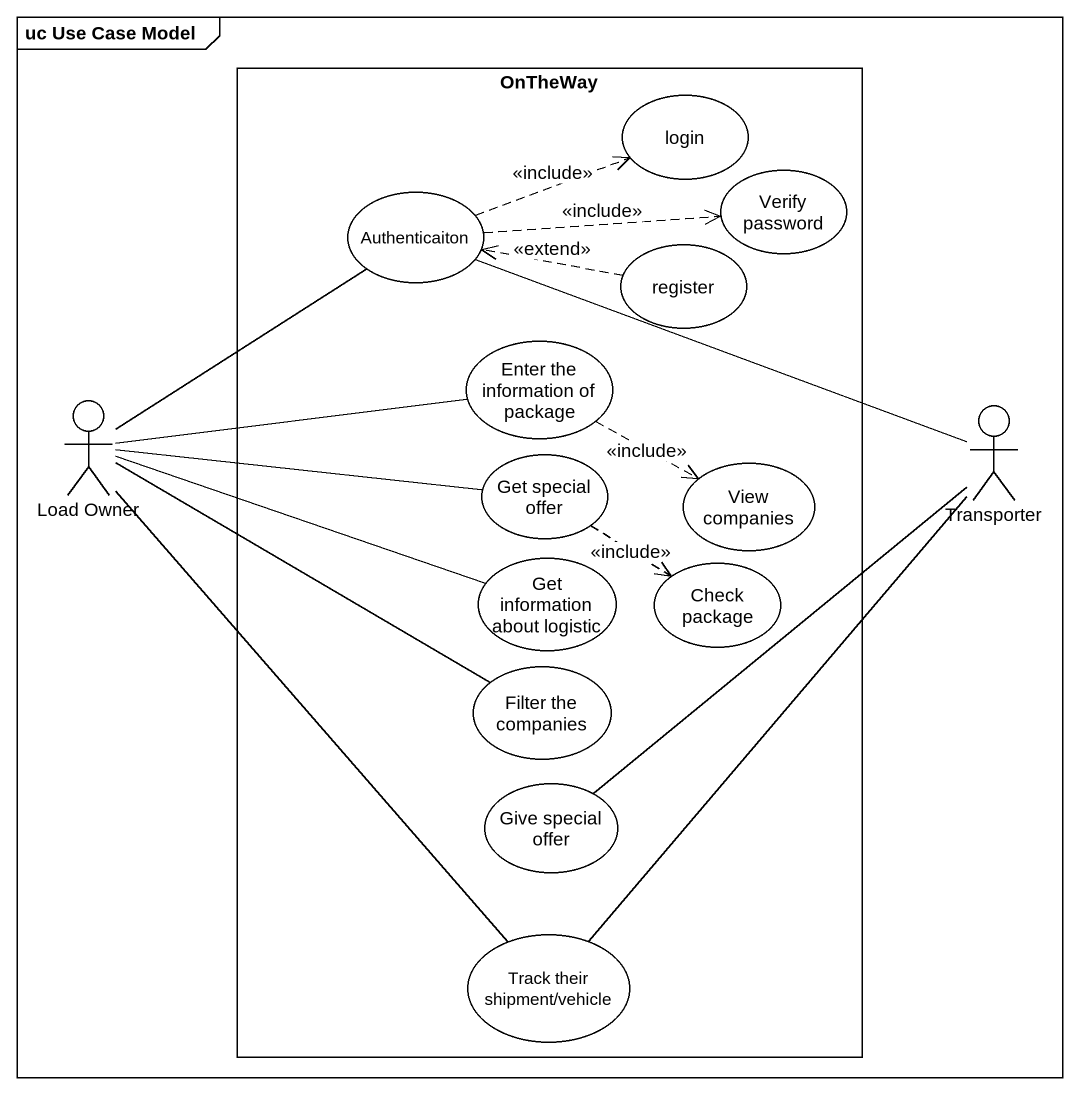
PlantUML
@startuml
mainframe uc Use Case Model
rectangle OnTheWay {
  usecase login
  usecase Authenticaiton
  usecase "Verify password" as Verify_password
  usecase register
  usecase "Enter the information of package" as Enter_the_information_of
  usecase "Get special offer" as Get_special_offer
  usecase "View companies" as View_companies
  usecase "Get information about logistic" as Get_information_about
  usecase "Check package" as Check_package
  usecase "Filter the companies" as Filter_the_companies
  usecase "Give special offer" as Give_special_offer
  usecase "Track their shipment/vehicle" as Track_their_shipment_vehicle
}
actor "Load Owner" as Load_Owner
actor Transporter
Authenticaiton .right.> login : <<include>>
Authenticaiton .right.> Verify_password : <<include>>
register .left.> Authenticaiton : <<extend>>
Enter_the_information_of .right.> View_companies : <<include>>
Load_Owner -up- Authenticaiton
Load_Owner -right- Enter_the_information_of
Load_Owner -right- Get_special_offer
Load_Owner -right- Get_information_about
Load_Owner -right- Filter_the_companies
Load_Owner -- Track_their_shipment_vehicle
Transporter -left- Authenticaiton
Transporter -- Give_special_offer
Transporter -- Track_their_shipment_vehicle
Get_special_offer ..> Check_package : <<include>>
@enduml
